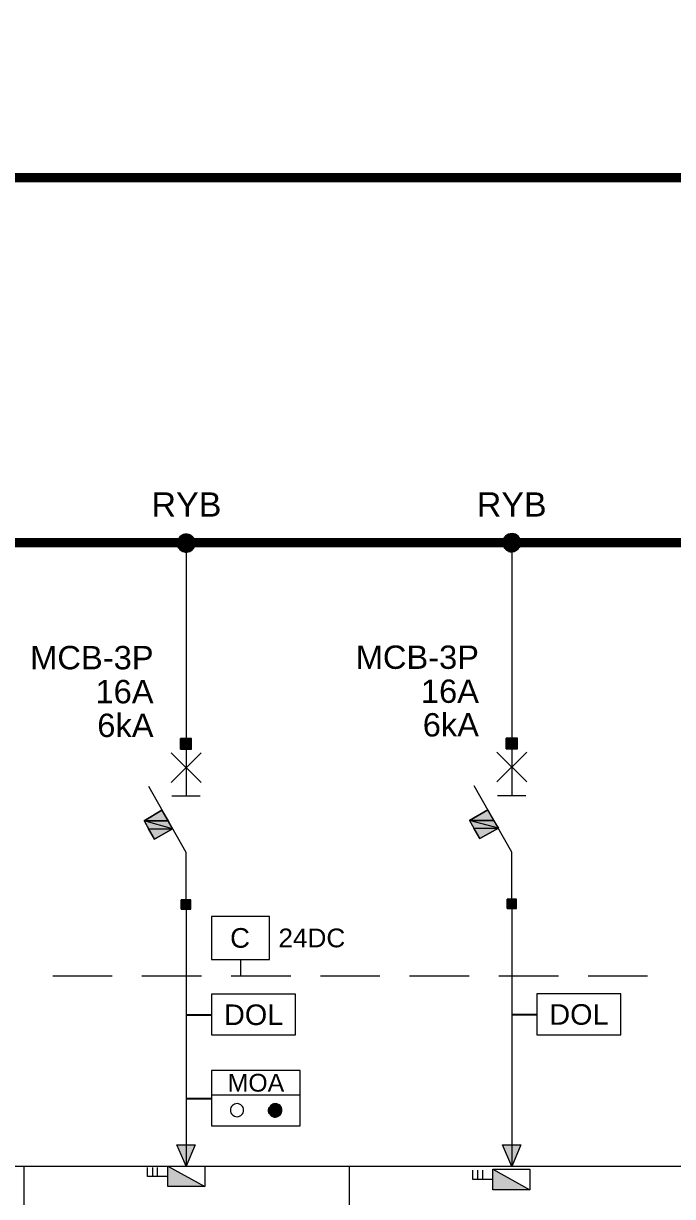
# Model space of a CAD drawing. Header units: millimetres. Extents: x -33055 to 42243, y -56860 to 24450.
# Drawn here: x 14455 to 21385, y -28975 to -16450 of the extents above; entities that cross this region are included whole.
import ezdxf
from ezdxf.enums import TextEntityAlignment as Align

# ---------------------------------------------------------------- set-up
doc = ezdxf.new("R2010")
doc.units = ezdxf.units.MM
for name, color, linetype in [('A-PATT-CONC', 7, 'Continuous'), ('E-BUSBAR', 7, 'Continuous'), ('E-CTRL', 7, 'Continuous'), ('E-LEADER', 7, 'Continuous'), ('E-SLD', 7, 'Continuous'), ('E-TABLE', 7, 'Continuous'), ('E-TEXT', 7, 'Continuous')]:
    doc.layers.add(name, color=color, linetype=linetype)
doc.styles.add('ARIAL', font='arial.ttf')

msp = doc.modelspace()

# ---------------------------------------------------------------- hatches: boundary and pattern name
at = {"layer": 'A-PATT-CONC'}
h = msp.add_hatch(color=7, dxfattribs=at)
h.dxf.hatch_style = 1
h.paths.add_polyline_path([(15996, -28652), (16390, -28868), (15996, -28868), (15996, -28652)])
h = msp.add_hatch(color=7, dxfattribs=at)
h.dxf.hatch_style = 1
h.paths.add_polyline_path([(19466, -28682), (19863, -28902), (19466, -28902), (19466, -28682)])
at = {"layer": 'E-SLD'}
h = msp.add_hatch(color=7, dxfattribs=at)
h.dxf.hatch_style = 1
h.paths.add_polyline_path([(16246, -21920), (16140, -21920), (16254, -21929), (16246, -21920)])
h.paths.add_polyline_path([(16140, -21920), (16254, -21929), (16131, -21929), (16140, -21920)])
h = msp.add_hatch(color=7, dxfattribs=at)
h.dxf.hatch_style = 1
h.paths.add_polyline_path([(16237, -21916), (16144, -21916), (16246, -21920), (16237, -21916)])
h.paths.add_polyline_path([(16144, -21916), (16246, -21920), (16140, -21920), (16144, -21916)])
h = msp.add_hatch(color=7, dxfattribs=at)
h.dxf.hatch_style = 1
h.paths.add_polyline_path([(16233, -21912), (16153, -21912), (16237, -21916), (16233, -21912)])
h.paths.add_polyline_path([(16153, -21912), (16237, -21916), (16144, -21916), (16153, -21912)])
h = msp.add_hatch(color=7, dxfattribs=at)
h.dxf.hatch_style = 1
h.paths.add_polyline_path([(16220, -21907), (16161, -21907), (16233, -21912), (16220, -21907)])
h.paths.add_polyline_path([(16161, -21907), (16233, -21912), (16153, -21912), (16161, -21907)])
h = msp.add_hatch(color=7, dxfattribs=at)
h.dxf.hatch_style = 1
h.paths.add_polyline_path([(16216, -21907), (16174, -21907), (16220, -21907), (16216, -21907)])
h.paths.add_polyline_path([(16174, -21907), (16220, -21907), (16161, -21907), (16174, -21907)])
h = msp.add_hatch(color=7, dxfattribs=at)
h.dxf.hatch_style = 1
h.paths.add_polyline_path([(16203, -21903), (16178, -21903), (16216, -21907), (16203, -21903)])
h.paths.add_polyline_path([(16178, -21903), (16216, -21907), (16174, -21907), (16178, -21903)])
h = msp.add_hatch(color=7, dxfattribs=at)
h.dxf.hatch_style = 1
h.paths.add_polyline_path([(16195, -21903), (16203, -21903), (16178, -21903), (16195, -21903)])
h = msp.add_hatch(color=7, dxfattribs=at)
h.dxf.hatch_style = 1
h.paths.add_polyline_path([(19723, -21918), (19613, -21918), (19728, -21922), (19723, -21918)])
h.paths.add_polyline_path([(19613, -21918), (19728, -21922), (19605, -21922), (19613, -21918)])
h = msp.add_hatch(color=7, dxfattribs=at)
h.dxf.hatch_style = 1
h.paths.add_polyline_path([(19715, -21914), (19618, -21914), (19723, -21918), (19715, -21914)])
h.paths.add_polyline_path([(19618, -21914), (19723, -21918), (19613, -21918), (19618, -21914)])
h = msp.add_hatch(color=7, dxfattribs=at)
h.dxf.hatch_style = 1
h.paths.add_polyline_path([(19706, -21909), (19630, -21909), (19715, -21914), (19706, -21909)])
h.paths.add_polyline_path([(19630, -21909), (19715, -21914), (19618, -21914), (19630, -21909)])
h = msp.add_hatch(color=7, dxfattribs=at)
h.dxf.hatch_style = 1
h.paths.add_polyline_path([(19698, -21905), (19635, -21905), (19706, -21909), (19698, -21905)])
h.paths.add_polyline_path([(19635, -21905), (19706, -21909), (19630, -21909), (19635, -21905)])
h = msp.add_hatch(color=7, dxfattribs=at)
h.dxf.hatch_style = 1
h.paths.add_polyline_path([(19690, -21901), (19647, -21901), (19698, -21905), (19690, -21901)])
h.paths.add_polyline_path([(19647, -21901), (19698, -21905), (19635, -21905), (19647, -21901)])
h = msp.add_hatch(color=7, dxfattribs=at)
h.dxf.hatch_style = 1
h.paths.add_polyline_path([(19677, -21901), (19651, -21901), (19690, -21901), (19677, -21901)])
h.paths.add_polyline_path([(19651, -21901), (19690, -21901), (19647, -21901), (19651, -21901)])
h = msp.add_hatch(color=7, dxfattribs=at)
h.dxf.hatch_style = 1
h.paths.add_polyline_path([(19673, -21901), (19677, -21901), (19651, -21901), (19673, -21901)])
h = msp.add_hatch(color=7, dxfattribs=at)
h.dxf.hatch_style = 1
h.paths.add_polyline_path([(16284, -21971), (16102, -21971), (16284, -21979), (16284, -21971)])
h.paths.add_polyline_path([(16102, -21971), (16284, -21979), (16098, -21979), (16102, -21971)])
h = msp.add_hatch(color=7, dxfattribs=at)
h.dxf.hatch_style = 1
h.paths.add_polyline_path([(16284, -21979), (16098, -21979), (16288, -21988), (16284, -21979)])
h.paths.add_polyline_path([(16098, -21979), (16288, -21988), (16098, -21988), (16098, -21979)])
h = msp.add_hatch(color=7, dxfattribs=at)
h.dxf.hatch_style = 1
h.paths.add_polyline_path([(16288, -21988), (16098, -21988), (16288, -22001), (16288, -21988)])
h.paths.add_polyline_path([(16098, -21988), (16288, -22001), (16098, -22001), (16098, -21988)])
h = msp.add_hatch(color=7, dxfattribs=at)
h.dxf.hatch_style = 1
h.paths.add_polyline_path([(16288, -22001), (16098, -22001), (16288, -22009), (16288, -22001)])
h.paths.add_polyline_path([(16098, -22001), (16288, -22009), (16098, -22009), (16098, -22001)])
h = msp.add_hatch(color=7, dxfattribs=at)
h.dxf.hatch_style = 1
h.paths.add_polyline_path([(16288, -22009), (16098, -22009), (16284, -22017), (16288, -22009)])
h.paths.add_polyline_path([(16098, -22009), (16284, -22017), (16098, -22017), (16098, -22009)])
h = msp.add_hatch(color=7, dxfattribs=at)
h.dxf.hatch_style = 1
h.paths.add_polyline_path([(16284, -22017), (16098, -22017), (16284, -22026), (16284, -22017)])
h.paths.add_polyline_path([(16098, -22017), (16284, -22026), (16102, -22026), (16098, -22017)])
h = msp.add_hatch(color=7, dxfattribs=at)
h.dxf.hatch_style = 1
h.paths.add_polyline_path([(16280, -21962), (16106, -21962), (16284, -21971), (16280, -21962)])
h.paths.add_polyline_path([(16106, -21962), (16284, -21971), (16102, -21971), (16106, -21962)])
h = msp.add_hatch(color=7, dxfattribs=at)
h.dxf.hatch_style = 1
h.paths.add_polyline_path([(16284, -22026), (16102, -22026), (16280, -22034), (16284, -22026)])
h.paths.add_polyline_path([(16102, -22026), (16280, -22034), (16106, -22034), (16102, -22026)])
h = msp.add_hatch(color=7, dxfattribs=at)
h.dxf.hatch_style = 1
h.paths.add_polyline_path([(16271, -21945), (16114, -21945), (16275, -21954), (16271, -21945)])
h.paths.add_polyline_path([(16114, -21945), (16275, -21954), (16106, -21954), (16114, -21945)])
h = msp.add_hatch(color=7, dxfattribs=at)
h.dxf.hatch_style = 1
h.paths.add_polyline_path([(16275, -21954), (16106, -21954), (16280, -21962), (16275, -21954)])
h.paths.add_polyline_path([(16106, -21954), (16280, -21962), (16106, -21962), (16106, -21954)])
h = msp.add_hatch(color=7, dxfattribs=at)
h.dxf.hatch_style = 1
h.paths.add_polyline_path([(16280, -22034), (16106, -22034), (16275, -22043), (16280, -22034)])
h.paths.add_polyline_path([(16106, -22034), (16275, -22043), (16106, -22043), (16106, -22034)])
h = msp.add_hatch(color=7, dxfattribs=at)
h.dxf.hatch_style = 1
h.paths.add_polyline_path([(16275, -22043), (16106, -22043), (16271, -22051), (16275, -22043)])
h.paths.add_polyline_path([(16106, -22043), (16271, -22051), (16114, -22051), (16106, -22043)])
h = msp.add_hatch(color=7, dxfattribs=at)
h.dxf.hatch_style = 1
h.paths.add_polyline_path([(16267, -21941), (16119, -21941), (16271, -21945), (16267, -21941)])
h.paths.add_polyline_path([(16119, -21941), (16271, -21945), (16114, -21945), (16119, -21941)])
h = msp.add_hatch(color=7, dxfattribs=at)
h.dxf.hatch_style = 1
h.paths.add_polyline_path([(16263, -21933), (16123, -21933), (16267, -21941), (16263, -21933)])
h.paths.add_polyline_path([(16123, -21933), (16267, -21941), (16119, -21941), (16123, -21933)])
h = msp.add_hatch(color=7, dxfattribs=at)
h.dxf.hatch_style = 1
h.paths.add_polyline_path([(16254, -21929), (16131, -21929), (16263, -21933), (16254, -21929)])
h.paths.add_polyline_path([(16131, -21929), (16263, -21933), (16123, -21933), (16131, -21929)])
h = msp.add_hatch(color=7, dxfattribs=at)
h.dxf.hatch_style = 1
h.paths.add_polyline_path([(19761, -21977), (19575, -21977), (19761, -21985), (19761, -21977)])
h.paths.add_polyline_path([(19575, -21977), (19761, -21985), (19571, -21985), (19575, -21977)])
h = msp.add_hatch(color=7, dxfattribs=at)
h.dxf.hatch_style = 1
h.paths.add_polyline_path([(19761, -21985), (19571, -21985), (19761, -21994), (19761, -21985)])
h.paths.add_polyline_path([(19571, -21985), (19761, -21994), (19571, -21994), (19571, -21985)])
h = msp.add_hatch(color=7, dxfattribs=at)
h.dxf.hatch_style = 1
h.paths.add_polyline_path([(19761, -21994), (19571, -21994), (19761, -22002), (19761, -21994)])
h.paths.add_polyline_path([(19571, -21994), (19761, -22002), (19571, -22002), (19571, -21994)])
h = msp.add_hatch(color=7, dxfattribs=at)
h.dxf.hatch_style = 1
h.paths.add_polyline_path([(19761, -22002), (19571, -22002), (19761, -22015), (19761, -22002)])
h.paths.add_polyline_path([(19571, -22002), (19761, -22015), (19575, -22015), (19571, -22002)])
h = msp.add_hatch(color=7, dxfattribs=at)
h.dxf.hatch_style = 1
h.paths.add_polyline_path([(19757, -21960), (19580, -21960), (19757, -21968), (19757, -21960)])
h.paths.add_polyline_path([(19580, -21960), (19757, -21968), (19575, -21968), (19580, -21960)])
h = msp.add_hatch(color=7, dxfattribs=at)
h.dxf.hatch_style = 1
h.paths.add_polyline_path([(19757, -21968), (19575, -21968), (19761, -21977), (19757, -21968)])
h.paths.add_polyline_path([(19575, -21968), (19761, -21977), (19575, -21977), (19575, -21968)])
h = msp.add_hatch(color=7, dxfattribs=at)
h.dxf.hatch_style = 1
h.paths.add_polyline_path([(19761, -22015), (19575, -22015), (19757, -22023), (19761, -22015)])
h.paths.add_polyline_path([(19575, -22015), (19757, -22023), (19575, -22023), (19575, -22015)])
h = msp.add_hatch(color=7, dxfattribs=at)
h.dxf.hatch_style = 1
h.paths.add_polyline_path([(19757, -22023), (19575, -22023), (19757, -22032), (19757, -22023)])
h.paths.add_polyline_path([(19575, -22023), (19757, -22032), (19580, -22032), (19575, -22023)])
h = msp.add_hatch(color=7, dxfattribs=at)
h.dxf.hatch_style = 1
h.paths.add_polyline_path([(19753, -21952), (19584, -21952), (19757, -21960), (19753, -21952)])
h.paths.add_polyline_path([(19584, -21952), (19757, -21960), (19580, -21960), (19584, -21952)])
h = msp.add_hatch(color=7, dxfattribs=at)
h.dxf.hatch_style = 1
h.paths.add_polyline_path([(19757, -22032), (19580, -22032), (19753, -22040), (19757, -22032)])
h.paths.add_polyline_path([(19580, -22032), (19753, -22040), (19584, -22040), (19580, -22032)])
h = msp.add_hatch(color=7, dxfattribs=at)
h.dxf.hatch_style = 1
h.paths.add_polyline_path([(19749, -21943), (19588, -21943), (19753, -21952), (19749, -21943)])
h.paths.add_polyline_path([(19588, -21943), (19753, -21952), (19584, -21952), (19588, -21943)])
h = msp.add_hatch(color=7, dxfattribs=at)
h.dxf.hatch_style = 1
h.paths.add_polyline_path([(19753, -22040), (19584, -22040), (19749, -22044), (19753, -22040)])
h.paths.add_polyline_path([(19584, -22040), (19749, -22044), (19588, -22044), (19584, -22040)])
h = msp.add_hatch(color=7, dxfattribs=at)
h.dxf.hatch_style = 1
h.paths.add_polyline_path([(19740, -21935), (19592, -21935), (19749, -21943), (19740, -21935)])
h.paths.add_polyline_path([(19592, -21935), (19749, -21943), (19588, -21943), (19592, -21935)])
h = msp.add_hatch(color=7, dxfattribs=at)
h.dxf.hatch_style = 1
h.paths.add_polyline_path([(19749, -22044), (19588, -22044), (19740, -22053), (19749, -22044)])
h.paths.add_polyline_path([(19588, -22044), (19740, -22053), (19592, -22053), (19588, -22044)])
h = msp.add_hatch(color=7, dxfattribs=at)
h.dxf.hatch_style = 1
h.paths.add_polyline_path([(19736, -21930), (19601, -21930), (19740, -21935), (19736, -21930)])
h.paths.add_polyline_path([(19601, -21930), (19740, -21935), (19592, -21935), (19601, -21930)])
h = msp.add_hatch(color=7, dxfattribs=at)
h.dxf.hatch_style = 1
h.paths.add_polyline_path([(19728, -21922), (19605, -21922), (19736, -21930), (19728, -21922)])
h.paths.add_polyline_path([(19605, -21922), (19736, -21930), (19601, -21930), (19605, -21922)])
h = msp.add_hatch(color=7, dxfattribs=at)
h.dxf.hatch_style = 1
h.paths.add_polyline_path([(16271, -22051), (16114, -22051), (16267, -22060), (16271, -22051)])
h.paths.add_polyline_path([(16114, -22051), (16267, -22060), (16119, -22060), (16114, -22051)])
h = msp.add_hatch(color=7, dxfattribs=at)
h.dxf.hatch_style = 1
h.paths.add_polyline_path([(16267, -22060), (16119, -22060), (16263, -22064), (16267, -22060)])
h.paths.add_polyline_path([(16119, -22060), (16263, -22064), (16123, -22064), (16119, -22060)])
h = msp.add_hatch(color=7, dxfattribs=at)
h.dxf.hatch_style = 1
h.paths.add_polyline_path([(16263, -22064), (16123, -22064), (16254, -22072), (16263, -22064)])
h.paths.add_polyline_path([(16123, -22064), (16254, -22072), (16131, -22072), (16123, -22064)])
h = msp.add_hatch(color=7, dxfattribs=at)
h.dxf.hatch_style = 1
h.paths.add_polyline_path([(16254, -22072), (16131, -22072), (16246, -22077), (16254, -22072)])
h.paths.add_polyline_path([(16131, -22072), (16246, -22077), (16140, -22077), (16131, -22072)])
h = msp.add_hatch(color=7, dxfattribs=at)
h.dxf.hatch_style = 1
h.paths.add_polyline_path([(16246, -22077), (16140, -22077), (16237, -22081), (16246, -22077)])
h.paths.add_polyline_path([(16140, -22077), (16237, -22081), (16144, -22081), (16140, -22077)])
h = msp.add_hatch(color=7, dxfattribs=at)
h.dxf.hatch_style = 1
h.paths.add_polyline_path([(16237, -22081), (16144, -22081), (16233, -22085), (16237, -22081)])
h.paths.add_polyline_path([(16144, -22081), (16233, -22085), (16153, -22085), (16144, -22081)])
h = msp.add_hatch(color=7, dxfattribs=at)
h.dxf.hatch_style = 1
h.paths.add_polyline_path([(16233, -22085), (16153, -22085), (16220, -22089), (16233, -22085)])
h.paths.add_polyline_path([(16153, -22085), (16220, -22089), (16161, -22089), (16153, -22085)])
h = msp.add_hatch(color=7, dxfattribs=at)
h.dxf.hatch_style = 1
h.paths.add_polyline_path([(16220, -22089), (16161, -22089), (16216, -22089), (16220, -22089)])
h.paths.add_polyline_path([(16161, -22089), (16216, -22089), (16174, -22089), (16161, -22089)])
h = msp.add_hatch(color=7, dxfattribs=at)
h.dxf.hatch_style = 1
h.paths.add_polyline_path([(16174, -22089), (16178, -22094), (16203, -22094), (16174, -22089)])
h.paths.add_polyline_path([(16178, -22094), (16203, -22094), (16195, -22094), (16178, -22094)])
h = msp.add_hatch(color=7, dxfattribs=at)
h.dxf.hatch_style = 1
h.paths.add_polyline_path([(16174, -22089), (16216, -22089), (16203, -22094), (16174, -22089)])
h = msp.add_hatch(color=7, dxfattribs=at)
h.dxf.hatch_style = 1
h.paths.add_polyline_path([(19740, -22053), (19592, -22053), (19736, -22061), (19740, -22053)])
h.paths.add_polyline_path([(19592, -22053), (19736, -22061), (19601, -22061), (19592, -22053)])
h = msp.add_hatch(color=7, dxfattribs=at)
h.dxf.hatch_style = 1
h.paths.add_polyline_path([(19736, -22061), (19601, -22061), (19728, -22066), (19736, -22061)])
h.paths.add_polyline_path([(19601, -22061), (19728, -22066), (19605, -22066), (19601, -22061)])
h = msp.add_hatch(color=7, dxfattribs=at)
h.dxf.hatch_style = 1
h.paths.add_polyline_path([(19728, -22066), (19605, -22066), (19723, -22074), (19728, -22066)])
h.paths.add_polyline_path([(19605, -22066), (19723, -22074), (19613, -22074), (19605, -22066)])
h = msp.add_hatch(color=7, dxfattribs=at)
h.dxf.hatch_style = 1
h.paths.add_polyline_path([(19723, -22074), (19613, -22074), (19715, -22078), (19723, -22074)])
h.paths.add_polyline_path([(19613, -22074), (19715, -22078), (19618, -22078), (19613, -22074)])
h = msp.add_hatch(color=7, dxfattribs=at)
h.dxf.hatch_style = 1
h.paths.add_polyline_path([(19715, -22078), (19618, -22078), (19706, -22082), (19715, -22078)])
h.paths.add_polyline_path([(19618, -22078), (19706, -22082), (19630, -22082), (19618, -22078)])
h = msp.add_hatch(color=7, dxfattribs=at)
h.dxf.hatch_style = 1
h.paths.add_polyline_path([(19706, -22082), (19630, -22082), (19698, -22087), (19706, -22082)])
h.paths.add_polyline_path([(19630, -22082), (19698, -22087), (19635, -22087), (19630, -22082)])
h = msp.add_hatch(color=7, dxfattribs=at)
h.dxf.hatch_style = 1
h.paths.add_polyline_path([(19698, -22087), (19635, -22087), (19690, -22087), (19698, -22087)])
h.paths.add_polyline_path([(19635, -22087), (19690, -22087), (19647, -22087), (19635, -22087)])
h = msp.add_hatch(color=7, dxfattribs=at)
h.dxf.hatch_style = 1
h.paths.add_polyline_path([(19647, -22087), (19651, -22091), (19677, -22091), (19647, -22087)])
h.paths.add_polyline_path([(19651, -22091), (19677, -22091), (19673, -22091), (19651, -22091)])
h = msp.add_hatch(color=7, dxfattribs=at)
h.dxf.hatch_style = 1
h.paths.add_polyline_path([(19647, -22087), (19690, -22087), (19677, -22091), (19647, -22087)])
h = msp.add_hatch(color=7, dxfattribs=at)
h.dxf.hatch_style = 1
h.paths.add_polyline_path([(16250, -24083), (16131, -24083), (16250, -24198), (16250, -24083)])
h.paths.add_polyline_path([(16131, -24083), (16250, -24198), (16131, -24198), (16131, -24083)])
h = msp.add_hatch(color=7, dxfattribs=at)
h.dxf.hatch_style = 1
h.paths.add_polyline_path([(19728, -24080), (19609, -24080), (19728, -24194), (19728, -24080)])
h.paths.add_polyline_path([(19609, -24080), (19728, -24194), (19609, -24194), (19609, -24080)])
h = msp.add_hatch(color=7, dxfattribs=at)
h.dxf.hatch_style = 1
h.paths.add_polyline_path([(15932, -24850), (16000, -24964), (15742, -24964), (15932, -24850)])
h = msp.add_hatch(color=7, dxfattribs=at)
h.dxf.hatch_style = 1
h.paths.add_polyline_path([(19411, -24845), (19474, -24959), (19216, -24959), (19411, -24845)])
h = msp.add_hatch(color=7, dxfattribs=at)
h.dxf.hatch_style = 1
h.paths.add_polyline_path([(15742, -24964), (15789, -25049), (16047, -25049), (15742, -24964)])
h.paths.add_polyline_path([(15789, -25049), (16047, -25049), (15852, -25159), (15789, -25049)])
h = msp.add_hatch(color=7, dxfattribs=at)
h.dxf.hatch_style = 1
h.paths.add_polyline_path([(15742, -24964), (16000, -24964), (16047, -25049), (15742, -24964)])
h = msp.add_hatch(color=7, dxfattribs=at)
h.dxf.hatch_style = 1
h.paths.add_polyline_path([(19216, -24959), (19263, -25043), (19525, -25043), (19216, -24959)])
h.paths.add_polyline_path([(19263, -25043), (19525, -25043), (19326, -25153), (19263, -25043)])
h = msp.add_hatch(color=7, dxfattribs=at)
h.dxf.hatch_style = 1
h.paths.add_polyline_path([(19216, -24959), (19474, -24959), (19525, -25043), (19216, -24959)])
h = msp.add_hatch(color=7, dxfattribs=at)
h.dxf.hatch_style = 1
h.paths.add_polyline_path([(19719, -25799), (19618, -25799), (19719, -25901), (19719, -25799)])
h.paths.add_polyline_path([(19618, -25799), (19719, -25901), (19618, -25901), (19618, -25799)])
h = msp.add_hatch(color=7, dxfattribs=at)
h.dxf.hatch_style = 1
h.paths.add_polyline_path([(16241, -25806), (16140, -25806), (16241, -25908), (16241, -25806)])
h.paths.add_polyline_path([(16140, -25806), (16241, -25908), (16140, -25908), (16140, -25806)])
h = msp.add_hatch(color=7, dxfattribs=at)
h.dxf.hatch_style = 1
h.paths.add_polyline_path([(17207, -28038), (17075, -28038), (17211, -28042), (17207, -28038)])
h.paths.add_polyline_path([(17075, -28038), (17211, -28042), (17071, -28042), (17075, -28038)])
h = msp.add_hatch(color=7, dxfattribs=at)
h.dxf.hatch_style = 1
h.paths.add_polyline_path([(17211, -28042), (17071, -28042), (17211, -28051), (17211, -28042)])
h.paths.add_polyline_path([(17071, -28042), (17211, -28051), (17071, -28051), (17071, -28042)])
h = msp.add_hatch(color=7, dxfattribs=at)
h.dxf.hatch_style = 1
h.paths.add_polyline_path([(17211, -28051), (17071, -28051), (17211, -28055), (17211, -28051)])
h.paths.add_polyline_path([(17071, -28051), (17211, -28055), (17071, -28055), (17071, -28051)])
h = msp.add_hatch(color=7, dxfattribs=at)
h.dxf.hatch_style = 1
h.paths.add_polyline_path([(17211, -28055), (17071, -28055), (17211, -28063), (17211, -28055)])
h.paths.add_polyline_path([(17071, -28055), (17211, -28063), (17071, -28063), (17071, -28055)])
h = msp.add_hatch(color=7, dxfattribs=at)
h.dxf.hatch_style = 1
h.paths.add_polyline_path([(17202, -28025), (17080, -28025), (17207, -28029), (17202, -28025)])
h.paths.add_polyline_path([(17080, -28025), (17207, -28029), (17075, -28029), (17080, -28025)])
h = msp.add_hatch(color=7, dxfattribs=at)
h.dxf.hatch_style = 1
h.paths.add_polyline_path([(17207, -28029), (17075, -28029), (17207, -28038), (17207, -28029)])
h.paths.add_polyline_path([(17075, -28029), (17207, -28038), (17075, -28038), (17075, -28029)])
h = msp.add_hatch(color=7, dxfattribs=at)
h.dxf.hatch_style = 1
h.paths.add_polyline_path([(17198, -28021), (17084, -28021), (17202, -28025), (17198, -28021)])
h.paths.add_polyline_path([(17084, -28021), (17202, -28025), (17080, -28025), (17084, -28021)])
h = msp.add_hatch(color=7, dxfattribs=at)
h.dxf.hatch_style = 1
h.paths.add_polyline_path([(17194, -28013), (17088, -28013), (17198, -28021), (17194, -28013)])
h.paths.add_polyline_path([(17088, -28013), (17198, -28021), (17084, -28021), (17088, -28013)])
h = msp.add_hatch(color=7, dxfattribs=at)
h.dxf.hatch_style = 1
h.paths.add_polyline_path([(17194, -28008), (17092, -28008), (17194, -28013), (17194, -28008)])
h.paths.add_polyline_path([(17092, -28008), (17194, -28013), (17088, -28013), (17092, -28008)])
h = msp.add_hatch(color=7, dxfattribs=at)
h.dxf.hatch_style = 1
h.paths.add_polyline_path([(17186, -28004), (17097, -28004), (17194, -28008), (17186, -28004)])
h.paths.add_polyline_path([(17097, -28004), (17194, -28008), (17092, -28008), (17097, -28004)])
h = msp.add_hatch(color=7, dxfattribs=at)
h.dxf.hatch_style = 1
h.paths.add_polyline_path([(17181, -28000), (17101, -28000), (17186, -28004), (17181, -28000)])
h.paths.add_polyline_path([(17101, -28000), (17186, -28004), (17097, -28004), (17101, -28000)])
h = msp.add_hatch(color=7, dxfattribs=at)
h.dxf.hatch_style = 1
h.paths.add_polyline_path([(17177, -27996), (17105, -27996), (17181, -28000), (17177, -27996)])
h.paths.add_polyline_path([(17105, -27996), (17181, -28000), (17101, -28000), (17105, -27996)])
h = msp.add_hatch(color=7, dxfattribs=at)
h.dxf.hatch_style = 1
h.paths.add_polyline_path([(17169, -27991), (17114, -27991), (17177, -27996), (17169, -27991)])
h.paths.add_polyline_path([(17114, -27991), (17177, -27996), (17105, -27996), (17114, -27991)])
h = msp.add_hatch(color=7, dxfattribs=at)
h.dxf.hatch_style = 1
h.paths.add_polyline_path([(17164, -27991), (17118, -27991), (17169, -27991), (17164, -27991)])
h.paths.add_polyline_path([(17118, -27991), (17169, -27991), (17114, -27991), (17118, -27991)])
h = msp.add_hatch(color=7, dxfattribs=at)
h.dxf.hatch_style = 1
h.paths.add_polyline_path([(17156, -27987), (17126, -27987), (17164, -27991), (17156, -27987)])
h.paths.add_polyline_path([(17126, -27987), (17164, -27991), (17118, -27991), (17126, -27987)])
h = msp.add_hatch(color=7, dxfattribs=at)
h.dxf.hatch_style = 1
h.paths.add_polyline_path([(17147, -27987), (17130, -27987), (17156, -27987), (17147, -27987)])
h.paths.add_polyline_path([(17130, -27987), (17156, -27987), (17126, -27987), (17130, -27987)])
h = msp.add_hatch(color=7, dxfattribs=at)
h.dxf.hatch_style = 1
h.paths.add_polyline_path([(17143, -27987), (17147, -27987), (17130, -27987), (17143, -27987)])
h = msp.add_hatch(color=7, dxfattribs=at)
h.dxf.hatch_style = 1
h.paths.add_polyline_path([(17211, -28063), (17071, -28063), (17211, -28072), (17211, -28063)])
h.paths.add_polyline_path([(17071, -28063), (17211, -28072), (17071, -28072), (17071, -28063)])
h = msp.add_hatch(color=7, dxfattribs=at)
h.dxf.hatch_style = 1
h.paths.add_polyline_path([(17211, -28072), (17071, -28072), (17207, -28076), (17211, -28072)])
h.paths.add_polyline_path([(17071, -28072), (17207, -28076), (17075, -28076), (17071, -28072)])
h = msp.add_hatch(color=7, dxfattribs=at)
h.dxf.hatch_style = 1
h.paths.add_polyline_path([(17207, -28076), (17075, -28076), (17207, -28085), (17207, -28076)])
h.paths.add_polyline_path([(17075, -28076), (17207, -28085), (17075, -28085), (17075, -28076)])
h = msp.add_hatch(color=7, dxfattribs=at)
h.dxf.hatch_style = 1
h.paths.add_polyline_path([(17207, -28085), (17075, -28085), (17202, -28089), (17207, -28085)])
h.paths.add_polyline_path([(17075, -28085), (17202, -28089), (17080, -28089), (17075, -28085)])
h = msp.add_hatch(color=7, dxfattribs=at)
h.dxf.hatch_style = 1
h.paths.add_polyline_path([(17202, -28089), (17080, -28089), (17198, -28093), (17202, -28089)])
h.paths.add_polyline_path([(17080, -28089), (17198, -28093), (17084, -28093), (17080, -28089)])
h = msp.add_hatch(color=7, dxfattribs=at)
h.dxf.hatch_style = 1
h.paths.add_polyline_path([(17198, -28093), (17084, -28093), (17194, -28101), (17198, -28093)])
h.paths.add_polyline_path([(17084, -28093), (17194, -28101), (17088, -28101), (17084, -28093)])
h = msp.add_hatch(color=7, dxfattribs=at)
h.dxf.hatch_style = 1
h.paths.add_polyline_path([(17194, -28101), (17088, -28101), (17194, -28106), (17194, -28101)])
h.paths.add_polyline_path([(17088, -28101), (17194, -28106), (17092, -28106), (17088, -28101)])
h = msp.add_hatch(color=7, dxfattribs=at)
h.dxf.hatch_style = 1
h.paths.add_polyline_path([(17194, -28106), (17092, -28106), (17186, -28110), (17194, -28106)])
h.paths.add_polyline_path([(17092, -28106), (17186, -28110), (17097, -28110), (17092, -28106)])
h = msp.add_hatch(color=7, dxfattribs=at)
h.dxf.hatch_style = 1
h.paths.add_polyline_path([(17186, -28110), (17097, -28110), (17181, -28114), (17186, -28110)])
h.paths.add_polyline_path([(17097, -28110), (17181, -28114), (17101, -28114), (17097, -28110)])
h = msp.add_hatch(color=7, dxfattribs=at)
h.dxf.hatch_style = 1
h.paths.add_polyline_path([(17181, -28114), (17101, -28114), (17177, -28118), (17181, -28114)])
h.paths.add_polyline_path([(17101, -28114), (17177, -28118), (17105, -28118), (17101, -28114)])
h = msp.add_hatch(color=7, dxfattribs=at)
h.dxf.hatch_style = 1
h.paths.add_polyline_path([(17177, -28118), (17105, -28118), (17169, -28118), (17177, -28118)])
h.paths.add_polyline_path([(17105, -28118), (17169, -28118), (17114, -28118), (17105, -28118)])
h = msp.add_hatch(color=7, dxfattribs=at)
h.dxf.hatch_style = 1
h.paths.add_polyline_path([(17169, -28118), (17114, -28118), (17164, -28123), (17169, -28118)])
h.paths.add_polyline_path([(17114, -28118), (17164, -28123), (17118, -28123), (17114, -28118)])
h = msp.add_hatch(color=7, dxfattribs=at)
h.dxf.hatch_style = 1
h.paths.add_polyline_path([(17164, -28123), (17118, -28123), (17156, -28123), (17164, -28123)])
h.paths.add_polyline_path([(17118, -28123), (17156, -28123), (17126, -28123), (17118, -28123)])
h = msp.add_hatch(color=7, dxfattribs=at)
h.dxf.hatch_style = 1
h.paths.add_polyline_path([(17126, -28123), (17130, -28127), (17147, -28127), (17126, -28123)])
h.paths.add_polyline_path([(17130, -28127), (17147, -28127), (17143, -28127), (17130, -28127)])
h = msp.add_hatch(color=7, dxfattribs=at)
h.dxf.hatch_style = 1
h.paths.add_polyline_path([(17126, -28123), (17156, -28123), (17147, -28127), (17126, -28123)])
h = msp.add_hatch(color=7, dxfattribs=at)
h.dxf.hatch_style = 1
h.paths.add_polyline_path([(16093, -28423), (16288, -28423), (16191, -28652), (16093, -28423)])
h = msp.add_hatch(color=7, dxfattribs=at)
h.dxf.hatch_style = 1
h.paths.add_polyline_path([(19571, -28425), (19766, -28425), (19668, -28653), (19571, -28425)])

# ---------------------------------------------------------------- linework, layer by layer
at = {"color": 7, "lineweight": 0}
for p, q in [((15835, -28762), (15835, -28664)), ((15886, -28762), (15886, -28664)), ((15996, -28652), (16390, -28868)), ((19466, -28682), (19863, -28902)), ((19305, -28792), (19305, -28695)), ((19360, -28792), (19360, -28695))]:
    msp.add_line(p, q, dxfattribs=at)
for points in [[(15996, -28762), (15780, -28762), (15780, -28664)], [(16390, -28652), (16390, -28868), (15996, -28868), (15996, -28652), (16390, -28652)], [(19863, -28682), (19863, -28902), (19466, -28902), (19466, -28682), (19863, -28682)], [(19466, -28792), (19254, -28792), (19254, -28695)]]:
    msp.add_lwpolyline(points, dxfattribs=at)
at = {"layer": 'A-PATT-CONC', "color": 7, "lineweight": 0}
for points in [[(15996, -28652), (16390, -28868), (15996, -28868), (15996, -28652)], [(19466, -28682), (19863, -28902), (19466, -28902), (19466, -28682)]]:
    msp.add_lwpolyline(points, dxfattribs=at)
at = {"layer": 'E-BUSBAR', "const_width": 100}
for points in [[(35929, -3560), (35929, -18097), (-25829, -18097), (-25829, -21994)], [(-25829, -21994), (35929, -21994)]]:
    msp.add_lwpolyline(points, dxfattribs=at)
at = {"layer": 'E-CTRL', "color": 7, "lineweight": 0}
for p, q in [((14768, -26618), (15403, -26618)), ((15720, -26618), (16356, -26618)), ((16673, -26618), (17308, -26618)), ((17626, -26618), (18260, -26618)), ((18578, -26618), (19213, -26618)), ((19530, -26618), (20166, -26618)), ((20483, -26618), (21118, -26618))]:
    msp.add_line(p, q, dxfattribs=at)
at = {"layer": 'E-LEADER', "color": 253, "lineweight": 25, "true_color": 0x999999}
for p, q in [((16191, -27034), (16462, -27034)), ((19664, -27031), (19935, -27031)), ((16191, -27927), (16462, -27927))]:
    msp.add_line(p, q, dxfattribs=at)
at = {"layer": 'E-SLD', "color": 7, "lineweight": 0}
for p, q in [((16191, -21996), (16191, -24697)), ((19668, -21994), (19668, -24693)), ((16030, -24236), (16352, -24553)), ((16352, -24236), (16030, -24553)), ((19508, -24232), (19829, -24549)), ((19829, -24232), (19508, -24549)), ((16038, -24697), (16343, -24697)), ((19516, -24693), (19820, -24693)), ((16191, -25908), (16191, -28652)), ((19668, -25901), (19668, -28653)), ((16771, -26446), (16771, -26619)), ((16462, -27889), (17410, -27889))]:
    msp.add_line(p, q, dxfattribs=at)
for points in [[(16288, -21998), (16286, -21979), (16281, -21961), (16272, -21945), (16260, -21931), (16246, -21919), (16230, -21911), (16212, -21905), (16193, -21903), (16174, -21905), (16156, -21911), (16140, -21919), (16125, -21931), (16114, -21945), (16105, -21961), (16099, -21979), (16098, -21998), (16099, -22018), (16105, -22035), (16114, -22052), (16125, -22066), (16140, -22077), (16156, -22086), (16174, -22092), (16193, -22094), (16212, -22092), (16230, -22086), (16246, -22077), (16260, -22066), (16272, -22052), (16281, -22035), (16286, -22018), (16288, -21998)], [(16140, -21920), (16254, -21929), (16131, -21929), (16140, -21920)], [(16144, -21916), (16246, -21920), (16140, -21920), (16144, -21916)], [(16246, -21920), (16140, -21920), (16254, -21929), (16246, -21920)], [(16153, -21912), (16237, -21916), (16144, -21916), (16153, -21912)], [(16237, -21916), (16144, -21916), (16246, -21920), (16237, -21916)], [(16161, -21907), (16233, -21912), (16153, -21912), (16161, -21907)], [(16233, -21912), (16153, -21912), (16237, -21916), (16233, -21912)], [(16174, -21907), (16220, -21907), (16161, -21907), (16174, -21907)], [(16220, -21907), (16161, -21907), (16233, -21912), (16220, -21907)], [(16178, -21903), (16216, -21907), (16174, -21907), (16178, -21903)], [(16216, -21907), (16174, -21907), (16220, -21907), (16216, -21907)], [(16195, -21903), (16203, -21903), (16178, -21903), (16195, -21903)], [(16203, -21903), (16178, -21903), (16216, -21907), (16203, -21903)], [(19766, -21992), (19764, -21973), (19758, -21955), (19749, -21939), (19738, -21924), (19724, -21913), (19707, -21904), (19690, -21899), (19671, -21897), (19651, -21899), (19634, -21904), (19617, -21913), (19603, -21924), (19592, -21939), (19583, -21955), (19577, -21973), (19575, -21992), (19577, -22011), (19583, -22029), (19592, -22045), (19603, -22059), (19617, -22070), (19634, -22079), (19651, -22085), (19671, -22087), (19690, -22085), (19707, -22079), (19724, -22070), (19738, -22059), (19749, -22045), (19758, -22029), (19764, -22011), (19766, -21992)], [(19613, -21918), (19728, -21922), (19605, -21922), (19613, -21918)], [(19618, -21914), (19723, -21918), (19613, -21918), (19618, -21914)], [(19723, -21918), (19613, -21918), (19728, -21922), (19723, -21918)], [(19630, -21909), (19715, -21914), (19618, -21914), (19630, -21909)], [(19715, -21914), (19618, -21914), (19723, -21918), (19715, -21914)], [(19635, -21905), (19706, -21909), (19630, -21909), (19635, -21905)], [(19706, -21909), (19630, -21909), (19715, -21914), (19706, -21909)], [(19647, -21901), (19698, -21905), (19635, -21905), (19647, -21901)], [(19698, -21905), (19635, -21905), (19706, -21909), (19698, -21905)], [(19651, -21901), (19690, -21901), (19647, -21901), (19651, -21901)], [(19690, -21901), (19647, -21901), (19698, -21905), (19690, -21901)], [(19673, -21901), (19677, -21901), (19651, -21901), (19673, -21901)], [(19677, -21901), (19651, -21901), (19690, -21901), (19677, -21901)], [(16102, -21971), (16284, -21979), (16098, -21979), (16102, -21971)], [(16284, -21979), (16098, -21979), (16288, -21988), (16284, -21979)], [(16098, -21979), (16288, -21988), (16098, -21988), (16098, -21979)], [(16288, -21988), (16098, -21988), (16288, -22001), (16288, -21988)], [(16098, -21988), (16288, -22001), (16098, -22001), (16098, -21988)], [(16288, -22001), (16098, -22001), (16288, -22009), (16288, -22001)], [(16098, -22001), (16288, -22009), (16098, -22009), (16098, -22001)], [(16288, -22009), (16098, -22009), (16284, -22017), (16288, -22009)], [(16098, -22009), (16284, -22017), (16098, -22017), (16098, -22009)], [(16284, -22017), (16098, -22017), (16284, -22026), (16284, -22017)], [(16098, -22017), (16284, -22026), (16102, -22026), (16098, -22017)], [(16106, -21962), (16284, -21971), (16102, -21971), (16106, -21962)], [(16284, -21971), (16102, -21971), (16284, -21979), (16284, -21971)], [(16284, -22026), (16102, -22026), (16280, -22034), (16284, -22026)], [(16102, -22026), (16280, -22034), (16106, -22034), (16102, -22026)], [(16114, -21945), (16275, -21954), (16106, -21954), (16114, -21945)], [(16275, -21954), (16106, -21954), (16280, -21962), (16275, -21954)], [(16106, -21954), (16280, -21962), (16106, -21962), (16106, -21954)], [(16280, -21962), (16106, -21962), (16284, -21971), (16280, -21962)], [(16280, -22034), (16106, -22034), (16275, -22043), (16280, -22034)], [(16106, -22034), (16275, -22043), (16106, -22043), (16106, -22034)], [(16275, -22043), (16106, -22043), (16271, -22051), (16275, -22043)], [(16106, -22043), (16271, -22051), (16114, -22051), (16106, -22043)], [(16119, -21941), (16271, -21945), (16114, -21945), (16119, -21941)], [(16271, -21945), (16114, -21945), (16275, -21954), (16271, -21945)], [(16123, -21933), (16267, -21941), (16119, -21941), (16123, -21933)], [(16267, -21941), (16119, -21941), (16271, -21945), (16267, -21941)], [(16131, -21929), (16263, -21933), (16123, -21933), (16131, -21929)], [(16263, -21933), (16123, -21933), (16267, -21941), (16263, -21933)], [(16254, -21929), (16131, -21929), (16263, -21933), (16254, -21929)], [(19575, -21977), (19761, -21985), (19571, -21985), (19575, -21977)], [(19761, -21985), (19571, -21985), (19761, -21994), (19761, -21985)], [(19571, -21985), (19761, -21994), (19571, -21994), (19571, -21985)], [(19761, -21994), (19571, -21994), (19761, -22002), (19761, -21994)], [(19571, -21994), (19761, -22002), (19571, -22002), (19571, -21994)], [(19761, -22002), (19571, -22002), (19761, -22015), (19761, -22002)], [(19571, -22002), (19761, -22015), (19575, -22015), (19571, -22002)], [(19580, -21960), (19757, -21968), (19575, -21968), (19580, -21960)], [(19757, -21968), (19575, -21968), (19761, -21977), (19757, -21968)], [(19575, -21968), (19761, -21977), (19575, -21977), (19575, -21968)], [(19761, -21977), (19575, -21977), (19761, -21985), (19761, -21977)], [(19761, -22015), (19575, -22015), (19757, -22023), (19761, -22015)], [(19575, -22015), (19757, -22023), (19575, -22023), (19575, -22015)], [(19757, -22023), (19575, -22023), (19757, -22032), (19757, -22023)], [(19575, -22023), (19757, -22032), (19580, -22032), (19575, -22023)], [(19584, -21952), (19757, -21960), (19580, -21960), (19584, -21952)], [(19757, -21960), (19580, -21960), (19757, -21968), (19757, -21960)], [(19757, -22032), (19580, -22032), (19753, -22040), (19757, -22032)], [(19580, -22032), (19753, -22040), (19584, -22040), (19580, -22032)], [(19588, -21943), (19753, -21952), (19584, -21952), (19588, -21943)], [(19753, -21952), (19584, -21952), (19757, -21960), (19753, -21952)], [(19753, -22040), (19584, -22040), (19749, -22044), (19753, -22040)], [(19584, -22040), (19749, -22044), (19588, -22044), (19584, -22040)], [(19592, -21935), (19749, -21943), (19588, -21943), (19592, -21935)], [(19749, -21943), (19588, -21943), (19753, -21952), (19749, -21943)], [(19749, -22044), (19588, -22044), (19740, -22053), (19749, -22044)], [(19588, -22044), (19740, -22053), (19592, -22053), (19588, -22044)], [(19601, -21930), (19740, -21935), (19592, -21935), (19601, -21930)], [(19740, -21935), (19592, -21935), (19749, -21943), (19740, -21935)], [(19605, -21922), (19736, -21930), (19601, -21930), (19605, -21922)], [(19736, -21930), (19601, -21930), (19740, -21935), (19736, -21930)], [(19728, -21922), (19605, -21922), (19736, -21930), (19728, -21922)], [(16271, -22051), (16114, -22051), (16267, -22060), (16271, -22051)], [(16114, -22051), (16267, -22060), (16119, -22060), (16114, -22051)], [(16267, -22060), (16119, -22060), (16263, -22064), (16267, -22060)], [(16119, -22060), (16263, -22064), (16123, -22064), (16119, -22060)], [(16263, -22064), (16123, -22064), (16254, -22072), (16263, -22064)], [(16123, -22064), (16254, -22072), (16131, -22072), (16123, -22064)], [(16254, -22072), (16131, -22072), (16246, -22077), (16254, -22072)], [(16131, -22072), (16246, -22077), (16140, -22077), (16131, -22072)], [(16246, -22077), (16140, -22077), (16237, -22081), (16246, -22077)], [(16140, -22077), (16237, -22081), (16144, -22081), (16140, -22077)], [(16237, -22081), (16144, -22081), (16233, -22085), (16237, -22081)], [(16144, -22081), (16233, -22085), (16153, -22085), (16144, -22081)], [(16233, -22085), (16153, -22085), (16220, -22089), (16233, -22085)], [(16153, -22085), (16220, -22089), (16161, -22089), (16153, -22085)], [(16220, -22089), (16161, -22089), (16216, -22089), (16220, -22089)], [(16161, -22089), (16216, -22089), (16174, -22089), (16161, -22089)], [(16174, -22089), (16178, -22094), (16203, -22094), (16174, -22089)], [(16174, -22089), (16216, -22089), (16203, -22094), (16174, -22089)], [(16178, -22094), (16203, -22094), (16195, -22094), (16178, -22094)], [(19740, -22053), (19592, -22053), (19736, -22061), (19740, -22053)], [(19592, -22053), (19736, -22061), (19601, -22061), (19592, -22053)], [(19736, -22061), (19601, -22061), (19728, -22066), (19736, -22061)], [(19601, -22061), (19728, -22066), (19605, -22066), (19601, -22061)], [(19728, -22066), (19605, -22066), (19723, -22074), (19728, -22066)], [(19605, -22066), (19723, -22074), (19613, -22074), (19605, -22066)], [(19723, -22074), (19613, -22074), (19715, -22078), (19723, -22074)], [(19613, -22074), (19715, -22078), (19618, -22078), (19613, -22074)], [(19715, -22078), (19618, -22078), (19706, -22082), (19715, -22078)], [(19618, -22078), (19706, -22082), (19630, -22082), (19618, -22078)], [(19706, -22082), (19630, -22082), (19698, -22087), (19706, -22082)], [(19630, -22082), (19698, -22087), (19635, -22087), (19630, -22082)], [(19698, -22087), (19635, -22087), (19690, -22087), (19698, -22087)], [(19635, -22087), (19690, -22087), (19647, -22087), (19635, -22087)], [(19647, -22087), (19651, -22091), (19677, -22091), (19647, -22087)], [(19647, -22087), (19690, -22087), (19677, -22091), (19647, -22087)], [(19651, -22091), (19677, -22091), (19673, -22091), (19651, -22091)], [(16131, -24083), (16131, -24198), (16250, -24198), (16250, -24083), (16131, -24083)], [(16131, -24083), (16131, -24198), (16250, -24198), (16250, -24083), (16131, -24083)], [(16250, -24083), (16131, -24083), (16250, -24198), (16250, -24083)], [(16131, -24083), (16250, -24198), (16131, -24198), (16131, -24083)], [(19609, -24080), (19609, -24194), (19728, -24194), (19728, -24080), (19609, -24080)], [(19609, -24080), (19609, -24194), (19728, -24194), (19728, -24080), (19609, -24080)], [(19728, -24080), (19609, -24080), (19728, -24194), (19728, -24080)], [(19609, -24080), (19728, -24194), (19609, -24194), (19609, -24080)], [(16191, -25806), (16191, -25303), (15793, -24596)], [(19668, -25799), (19668, -25297), (19267, -24591)], [(15852, -25159), (16047, -25049), (15932, -24850), (15742, -24964), (15852, -25159)], [(15932, -24850), (16000, -24964), (15742, -24964), (15932, -24850)], [(19326, -25153), (19525, -25043), (19411, -24845), (19216, -24959), (19326, -25153)], [(19411, -24845), (19474, -24959), (19216, -24959), (19411, -24845)], [(15742, -24964), (15789, -25049), (16047, -25049), (15742, -24964)], [(15742, -24964), (16000, -24964), (16047, -25049), (15742, -24964)], [(15789, -25049), (16047, -25049), (15852, -25159), (15789, -25049)], [(19216, -24959), (19263, -25043), (19525, -25043), (19216, -24959)], [(19216, -24959), (19474, -24959), (19525, -25043), (19216, -24959)], [(19263, -25043), (19525, -25043), (19326, -25153), (19263, -25043)], [(19618, -25799), (19618, -25901), (19719, -25901), (19719, -25799), (19618, -25799)], [(19719, -25799), (19618, -25799), (19719, -25901), (19719, -25799)], [(19618, -25799), (19719, -25901), (19618, -25901), (19618, -25799)], [(16140, -25806), (16140, -25908), (16241, -25908), (16241, -25806), (16140, -25806)], [(16241, -25806), (16140, -25806), (16241, -25908), (16241, -25806)], [(16140, -25806), (16241, -25908), (16140, -25908), (16140, -25806)], [(16462, -25984), (16462, -26446), (17080, -26446), (17080, -25984), (16462, -25984)], [(16462, -26814), (16462, -27250), (17359, -27250), (17359, -26814), (16462, -26814)], [(19935, -26811), (19935, -27247), (20832, -27247), (20832, -26811), (19935, -26811)], [(16462, -27631), (16462, -28220), (17410, -28220), (17410, -27631), (16462, -27631)], [(16805, -28053), (16803, -28039), (16799, -28026), (16793, -28014), (16784, -28003), (16774, -27995), (16762, -27988), (16749, -27984), (16735, -27983), (16721, -27984), (16707, -27988), (16696, -27995), (16685, -28003), (16677, -28014), (16670, -28026), (16666, -28039), (16665, -28053), (16666, -28067), (16670, -28080), (16677, -28092), (16685, -28102), (16696, -28111), (16707, -28117), (16721, -28121), (16735, -28123), (16749, -28121), (16762, -28117), (16774, -28111), (16784, -28102), (16793, -28092), (16799, -28080), (16803, -28067), (16805, -28053)], [(17075, -28038), (17211, -28042), (17071, -28042), (17075, -28038)], [(17211, -28042), (17071, -28042), (17211, -28051), (17211, -28042)], [(17071, -28042), (17211, -28051), (17071, -28051), (17071, -28042)], [(17211, -28051), (17071, -28051), (17211, -28055), (17211, -28051)], [(17071, -28051), (17211, -28055), (17071, -28055), (17071, -28051)], [(17211, -28055), (17071, -28055), (17211, -28063), (17211, -28055)], [(17071, -28055), (17211, -28063), (17071, -28063), (17071, -28055)], [(17215, -28053), (17214, -28039), (17210, -28026), (17203, -28014), (17195, -28003), (17184, -27995), (17172, -27988), (17159, -27984), (17145, -27983), (17131, -27984), (17118, -27988), (17106, -27995), (17096, -28003), (17087, -28014), (17081, -28026), (17077, -28039), (17075, -28053), (17077, -28067), (17081, -28080), (17087, -28092), (17096, -28102), (17106, -28111), (17118, -28117), (17131, -28121), (17145, -28123), (17159, -28121), (17172, -28117), (17184, -28111), (17195, -28102), (17203, -28092), (17210, -28080), (17214, -28067), (17215, -28053)], [(17080, -28025), (17207, -28029), (17075, -28029), (17080, -28025)], [(17207, -28029), (17075, -28029), (17207, -28038), (17207, -28029)], [(17075, -28029), (17207, -28038), (17075, -28038), (17075, -28029)], [(17207, -28038), (17075, -28038), (17211, -28042), (17207, -28038)], [(17084, -28021), (17202, -28025), (17080, -28025), (17084, -28021)], [(17202, -28025), (17080, -28025), (17207, -28029), (17202, -28025)], [(17088, -28013), (17198, -28021), (17084, -28021), (17088, -28013)], [(17198, -28021), (17084, -28021), (17202, -28025), (17198, -28021)], [(17092, -28008), (17194, -28013), (17088, -28013), (17092, -28008)], [(17194, -28013), (17088, -28013), (17198, -28021), (17194, -28013)], [(17097, -28004), (17194, -28008), (17092, -28008), (17097, -28004)], [(17194, -28008), (17092, -28008), (17194, -28013), (17194, -28008)], [(17101, -28000), (17186, -28004), (17097, -28004), (17101, -28000)], [(17186, -28004), (17097, -28004), (17194, -28008), (17186, -28004)], [(17105, -27996), (17181, -28000), (17101, -28000), (17105, -27996)], [(17181, -28000), (17101, -28000), (17186, -28004), (17181, -28000)], [(17114, -27991), (17177, -27996), (17105, -27996), (17114, -27991)], [(17177, -27996), (17105, -27996), (17181, -28000), (17177, -27996)], [(17118, -27991), (17169, -27991), (17114, -27991), (17118, -27991)], [(17169, -27991), (17114, -27991), (17177, -27996), (17169, -27991)], [(17126, -27987), (17164, -27991), (17118, -27991), (17126, -27987)], [(17164, -27991), (17118, -27991), (17169, -27991), (17164, -27991)], [(17130, -27987), (17156, -27987), (17126, -27987), (17130, -27987)], [(17156, -27987), (17126, -27987), (17164, -27991), (17156, -27987)], [(17143, -27987), (17147, -27987), (17130, -27987), (17143, -27987)], [(17147, -27987), (17130, -27987), (17156, -27987), (17147, -27987)], [(17211, -28063), (17071, -28063), (17211, -28072), (17211, -28063)], [(17071, -28063), (17211, -28072), (17071, -28072), (17071, -28063)], [(17211, -28072), (17071, -28072), (17207, -28076), (17211, -28072)], [(17071, -28072), (17207, -28076), (17075, -28076), (17071, -28072)], [(17207, -28076), (17075, -28076), (17207, -28085), (17207, -28076)], [(17075, -28076), (17207, -28085), (17075, -28085), (17075, -28076)], [(17207, -28085), (17075, -28085), (17202, -28089), (17207, -28085)], [(17075, -28085), (17202, -28089), (17080, -28089), (17075, -28085)], [(17202, -28089), (17080, -28089), (17198, -28093), (17202, -28089)], [(17080, -28089), (17198, -28093), (17084, -28093), (17080, -28089)], [(17198, -28093), (17084, -28093), (17194, -28101), (17198, -28093)], [(17084, -28093), (17194, -28101), (17088, -28101), (17084, -28093)], [(17194, -28101), (17088, -28101), (17194, -28106), (17194, -28101)], [(17088, -28101), (17194, -28106), (17092, -28106), (17088, -28101)], [(17194, -28106), (17092, -28106), (17186, -28110), (17194, -28106)], [(17092, -28106), (17186, -28110), (17097, -28110), (17092, -28106)], [(17186, -28110), (17097, -28110), (17181, -28114), (17186, -28110)], [(17097, -28110), (17181, -28114), (17101, -28114), (17097, -28110)], [(17181, -28114), (17101, -28114), (17177, -28118), (17181, -28114)], [(17101, -28114), (17177, -28118), (17105, -28118), (17101, -28114)], [(17177, -28118), (17105, -28118), (17169, -28118), (17177, -28118)], [(17105, -28118), (17169, -28118), (17114, -28118), (17105, -28118)], [(17169, -28118), (17114, -28118), (17164, -28123), (17169, -28118)], [(17114, -28118), (17164, -28123), (17118, -28123), (17114, -28118)], [(17164, -28123), (17118, -28123), (17156, -28123), (17164, -28123)], [(17118, -28123), (17156, -28123), (17126, -28123), (17118, -28123)], [(17126, -28123), (17130, -28127), (17147, -28127), (17126, -28123)], [(17126, -28123), (17156, -28123), (17147, -28127), (17126, -28123)], [(17130, -28127), (17147, -28127), (17143, -28127), (17130, -28127)], [(16191, -28652), (16093, -28423), (16288, -28423), (16191, -28652)], [(16093, -28423), (16288, -28423), (16191, -28652), (16093, -28423)], [(19668, -28653), (19571, -28425), (19766, -28425), (19668, -28653)], [(19571, -28425), (19766, -28425), (19668, -28653), (19571, -28425)]]:
    msp.add_lwpolyline(points, dxfattribs=at)
at = {"layer": 'E-SLD', "const_width": 1}
msp.add_lwpolyline([(16190, -26215), (16462, -26215)], dxfattribs=at)
at = {"layer": 'E-TABLE', "color": 7, "lineweight": 0}
for p, q in [((-32967, -28652), (35297, -28652)), ((14459, -28652), (14459, -34875)), ((17932, -28652), (17932, -34875))]:
    msp.add_line(p, q, dxfattribs=at)

# ---------------------------------------------------------------- texts
at = {"layer": 'E-TEXT', "color": 7, "style": 'ARIAL'}
for height, p in [(259.9, (16195, -21716)), (259.3, (19668, -21715))]:
    msp.add_text('RYB', height=height, dxfattribs=at).set_placement(p, align=Align.CENTER)
for s, height, p in [('MCB-3P', 249.8, (15844, -23346)), ('MCB-3P', 249.2, (19318, -23341)), ('16A', 249.8, (15844, -23709)), ('16A', 249.2, (19318, -23704)), ('6kA', 249.8, (15844, -24069)), ('6kA', 249.2, (19318, -24063))]:
    msp.add_text(s, height=height, dxfattribs=at).set_placement(p, align=Align.RIGHT)
for s, height, p in [('C', 210, (16661, -26319)), ('24DC', 199.8, (17177, -26314)), ('DOL', 219.7, (16597, -27144)), ('DOL', 219.7, (20070, -27141)), ('MOA', 189.7, (16635, -27855))]:
    msp.add_text(s, height=height, dxfattribs=at).set_placement(p)

doc.saveas('drawing.dxf')
